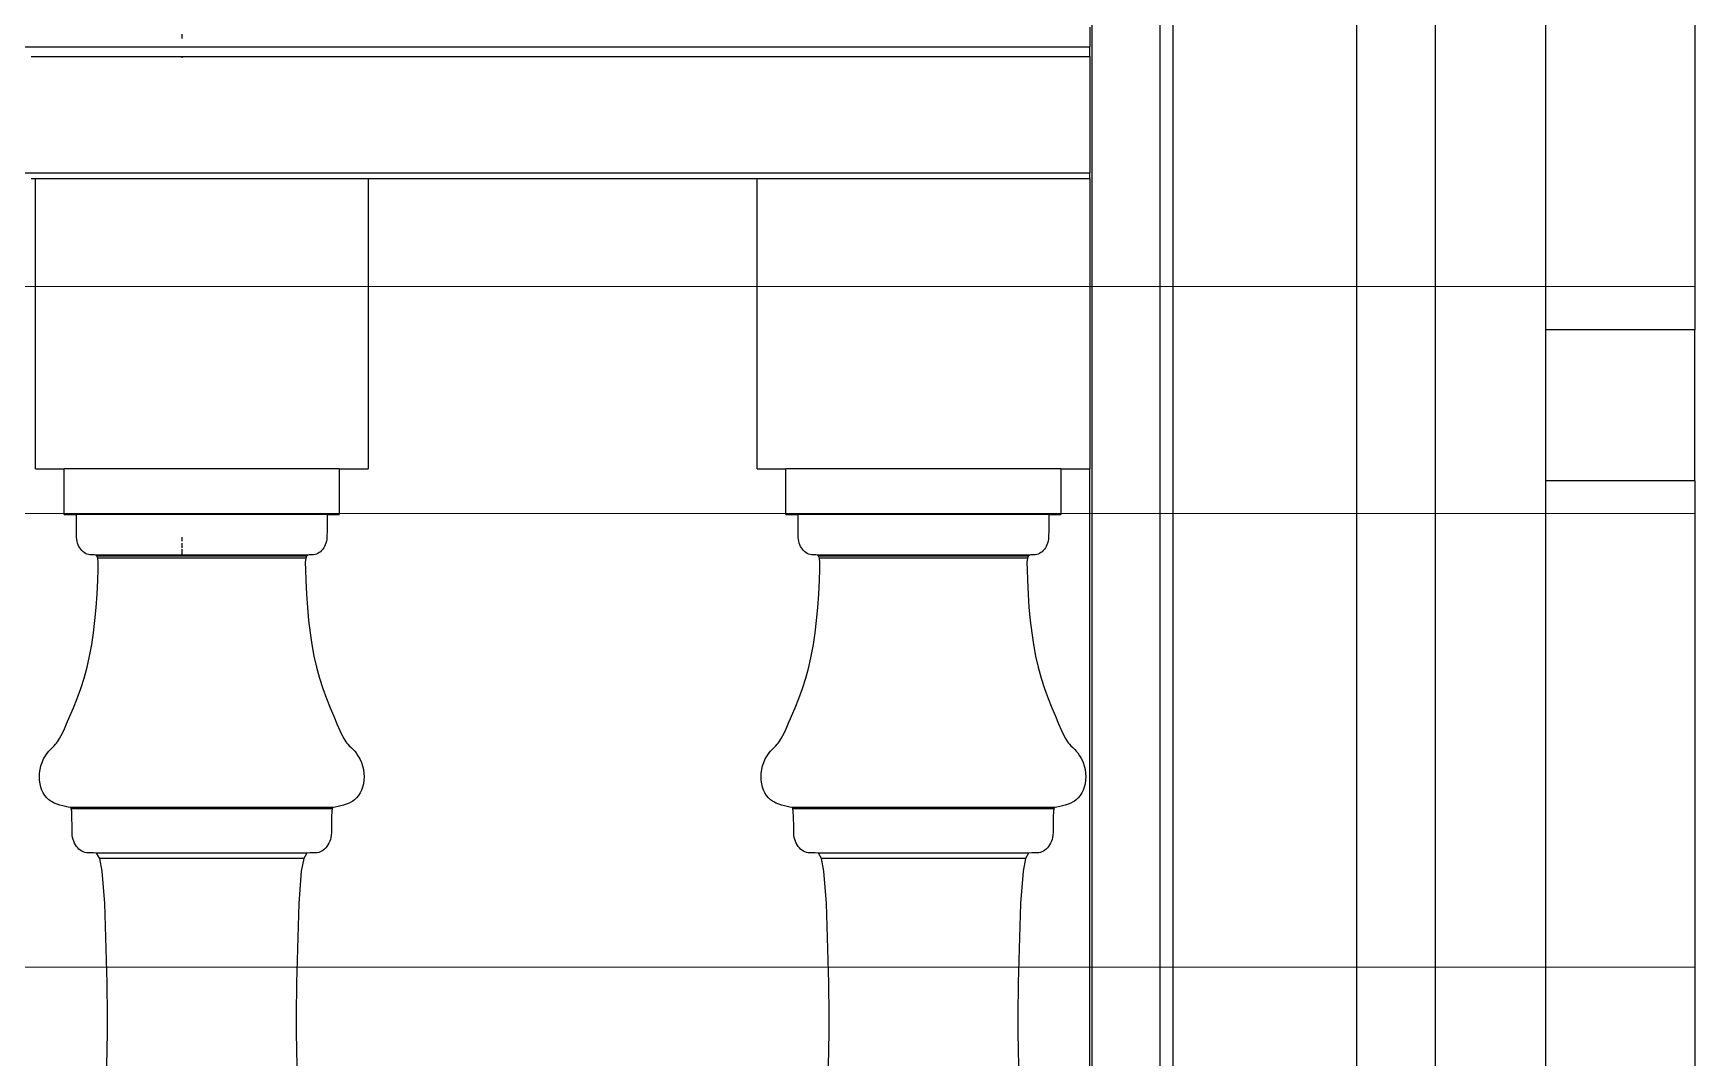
# Model space of a CAD drawing. Header units: inches. Extents: x 37.8 to 126.9, y 5.9 to 51.9.
# Drawn here: x 116.849 to 117.398, y 31.052 to 31.39 of the extents above; entities that cross this region are included whole.
import ezdxf

# ---------------------------------------------------------------- set-up
doc = ezdxf.new("R2010")
doc.units = ezdxf.units.IN
doc.header["$MEASUREMENT"] = 0
doc.layers.add('LAYER1', color=8, linetype='Continuous', lineweight=9)

msp = doc.modelspace()

# ---------------------------------------------------------------- hatches: boundary and pattern name
at = {"layer": 'LAYER1', "true_color": 0xc2b093}
h = msp.add_hatch(dxfattribs=at)
h.set_pattern_fill('ANSI32', color=253, scale=0.6, angle=135)
h.set_pattern_definition([(180, (290.93332, 359.28142), (-1e-17, -0.225), []), (180, (290.85832, 359.35642), (-1e-17, -0.225), [])])
h.paths.add_polyline_path([(106.05653, 37.34228), (106.05653, 37.54228), (106.05653, 37.59228), (106.05653, 37.99228), (106.05653, 38.04228), (106.05653, 38.44228), (106.05653, 38.49228), (106.05653, 38.84228), (107.05653, 38.84228), (107.05653, 38.49228), (107.05653, 38.44228), (107.05653, 38.04228), (107.05653, 37.99228), (107.05653, 37.59228), (107.05653, 37.54228), (107.05653, 37.34228)], flags=16)
h.paths.add_polyline_path([(107.99803, 37.34228), (107.99803, 37.54228), (107.99803, 37.59228), (107.99803, 37.99228), (107.99803, 38.04228), (107.99803, 38.44228), (107.99803, 38.49228), (107.99803, 38.84228), (108.99803, 38.84228), (108.99803, 38.49228), (108.99803, 38.44228), (108.99803, 38.04228), (108.99803, 37.99228), (108.99803, 37.59228), (108.99803, 37.54228), (108.99803, 37.34228)], flags=16)
h.paths.add_polyline_path([(116.59064, 26.14228), (116.59064, 26.94228), (117.19803, 26.94228), (117.19803, 26.14228)])
h.paths.add_polyline_path([(117.39803, 37.34228), (109.19803, 37.34228), (109.19803, 40.69228), (109.19803, 40.99228), (104.09803, 40.99228), (104.09803, 37.34228), (102.15807, 37.34228), (102.15807, 20.54228), (107.51799, 20.54228), (107.51799, 22.74228), (108.71799, 22.74228), (108.71799, 20.54228), (108.91799, 20.54228), (108.91799, 22.74228), (112.11799, 22.74228), (112.11799, 20.54228), (117.39803, 20.54228)])

# ---------------------------------------------------------------- linework, layer by layer
for p, q in [((117.1987, 31.69228), (117.1987, 31.29228)), ((117.2212, 31.69228), (117.2212, 31.29228)), ((117.22551, 31.69228), (117.22551, 31.29228)), ((117.2862, 31.69228), (117.2862, 31.29228)), ((117.3122, 31.69228), (117.3122, 31.29228)), ((117.3487, 31.69228), (117.3487, 31.29228)), ((117.39803, 31.69228), (117.39803, 31.29228)), ((117.19803, 31.39228), (117.19803, 31.38581)), ((116.89803, 31.38857), (116.89803, 31.39)), ((115.41803, 31.38581), (117.19803, 31.38581)), ((116.84803, 31.38258), (116.89803, 31.38258)), ((116.89803, 31.38218), (116.89803, 31.38258)), ((116.89803, 31.38258), (117.19803, 31.38258)), ((117.19803, 31.38258), (117.19803, 31.38581)), ((117.19803, 31.38258), (117.19803, 31.34416)), ((115.41803, 31.34416), (117.19803, 31.34416)), ((116.84803, 31.34228), (116.84946, 31.34228)), ((116.84946, 31.24626), (116.84946, 31.34228)), ((116.84946, 31.34228), (116.95946, 31.34228)), ((116.95946, 31.34228), (116.95946, 31.24626)), ((116.95946, 31.34228), (117.08803, 31.34228)), ((117.08803, 31.24626), (117.08803, 31.34228)), ((117.08803, 31.34228), (117.19803, 31.34228)), ((117.19803, 31.34228), (117.19803, 31.34416)), ((117.19803, 31.34228), (117.19803, 31.29228)), ((117.19803, 31.29228), (117.19803, 31.24626)), ((117.1987, 31.29228), (117.1987, 31.24228)), ((117.2212, 31.29228), (117.2212, 31.24228)), ((117.22551, 31.29228), (117.22551, 31.24228)), ((117.2862, 31.29228), (117.2862, 31.24228)), ((117.3122, 31.29228), (117.3122, 31.24228)), ((117.39803, 31.29228), (117.3487, 31.29228)), ((117.3487, 31.29228), (117.3487, 31.24228)), ((117.39803, 31.24228), (117.39803, 31.29228)), ((116.84946, 31.24626), (116.85899, 31.24626)), ((116.85899, 31.23117), (116.85899, 31.24626)), ((116.94992, 31.24626), (116.85899, 31.24626)), ((116.94992, 31.24626), (116.94992, 31.23117)), ((116.94992, 31.24626), (116.95946, 31.24626)), ((117.08803, 31.24626), (117.09756, 31.24626)), ((117.09756, 31.23117), (117.09756, 31.24626)), ((117.1885, 31.24626), (117.09756, 31.24626)), ((117.1885, 31.24626), (117.1885, 31.23117)), ((117.1885, 31.24626), (117.19803, 31.24626)), ((117.19803, 31.24228), (117.19803, 31.24626)), ((117.19803, 30.84228), (117.19803, 31.24228)), ((117.1987, 31.24228), (117.1987, 30.84228)), ((117.2212, 31.24228), (117.2212, 30.84228)), ((117.22551, 31.24228), (117.22551, 30.84228)), ((117.2862, 31.24228), (117.2862, 30.84228)), ((117.3122, 31.24228), (117.3122, 30.84228)), ((117.39803, 31.24228), (117.3487, 31.24228)), ((117.3487, 31.24228), (117.3487, 30.84228)), ((117.39803, 31.24228), (117.39803, 30.84228)), ((116.85899, 31.23117), (116.86301, 31.23117)), ((116.86302, 31.22617), (116.86301, 31.23117)), ((116.94591, 31.23117), (116.86301, 31.23117)), ((116.94591, 31.23117), (116.94589, 31.22617)), ((116.94591, 31.23117), (116.94992, 31.23117)), ((117.09756, 31.23117), (117.10158, 31.23117)), ((117.10159, 31.22617), (117.10158, 31.23117)), ((117.18448, 31.23117), (117.10158, 31.23117)), ((117.18448, 31.23117), (117.18446, 31.22617)), ((117.18448, 31.23117), (117.1885, 31.23117)), ((116.86306, 31.22367), (116.86302, 31.22617)), ((116.86313, 31.22296), (116.86306, 31.22367)), ((116.86325, 31.22234), (116.86313, 31.22296)), ((116.86341, 31.22174), (116.86325, 31.22234)), ((116.86362, 31.22117), (116.86341, 31.22174)), ((116.89803, 31.22234), (116.89803, 31.22367)), ((116.89803, 31.22014), (116.89803, 31.22174)), ((116.9455, 31.22174), (116.9453, 31.22117)), ((116.94567, 31.22234), (116.9455, 31.22174)), ((116.94578, 31.22296), (116.94567, 31.22234)), ((116.94585, 31.22367), (116.94578, 31.22296)), ((116.94589, 31.22617), (116.94585, 31.22367)), ((117.10163, 31.22367), (117.10159, 31.22617)), ((117.1017, 31.22296), (117.10163, 31.22367)), ((117.10182, 31.22234), (117.1017, 31.22296)), ((117.10198, 31.22174), (117.10182, 31.22234)), ((117.10219, 31.22117), (117.10198, 31.22174)), ((117.18407, 31.22174), (117.18387, 31.22117)), ((117.18424, 31.22234), (117.18407, 31.22174)), ((117.18435, 31.22296), (117.18424, 31.22234)), ((117.18443, 31.22367), (117.18435, 31.22296)), ((117.18446, 31.22617), (117.18443, 31.22367)), ((116.86387, 31.22064), (116.86362, 31.22117)), ((116.86415, 31.22014), (116.86387, 31.22064)), ((116.86447, 31.21969), (116.86415, 31.22014)), ((116.86482, 31.21927), (116.86447, 31.21969)), ((116.86521, 31.2189), (116.86482, 31.21927)), ((116.86562, 31.21859), (116.86521, 31.2189)), ((116.86605, 31.21832), (116.86562, 31.21859)), ((116.86651, 31.21812), (116.86605, 31.21832)), ((116.86698, 31.21797), (116.86651, 31.21812)), ((116.86749, 31.21788), (116.86698, 31.21797)), ((116.86822, 31.21784), (116.86749, 31.21788)), ((116.86893, 31.21783), (116.86822, 31.21784)), ((116.86944, 31.21775), (116.86893, 31.21783)), ((116.86982, 31.2174), (116.86944, 31.21775)), ((116.89803, 31.21775), (116.86944, 31.21775)), ((116.87008, 31.21679), (116.86982, 31.2174)), ((116.89803, 31.2174), (116.86982, 31.2174)), ((116.93884, 31.21679), (116.87008, 31.21679)), ((116.87023, 31.21536), (116.87008, 31.21679)), ((116.89803, 31.21812), (116.89803, 31.21969)), ((116.89803, 31.21775), (116.89803, 31.21797)), ((116.93948, 31.21775), (116.89803, 31.21775)), ((116.89803, 31.2174), (116.89803, 31.21775)), ((116.93909, 31.2174), (116.89803, 31.2174)), ((116.93884, 31.21679), (116.93868, 31.21536)), ((116.93909, 31.2174), (116.93884, 31.21679)), ((116.93948, 31.21775), (116.93909, 31.2174)), ((116.93998, 31.21783), (116.93948, 31.21775)), ((116.9407, 31.21784), (116.93998, 31.21783)), ((116.94142, 31.21788), (116.9407, 31.21784)), ((116.94193, 31.21797), (116.94142, 31.21788)), ((116.94241, 31.21812), (116.94193, 31.21797)), ((116.94286, 31.21832), (116.94241, 31.21812)), ((116.9433, 31.21859), (116.94286, 31.21832)), ((116.94371, 31.2189), (116.9433, 31.21859)), ((116.94409, 31.21927), (116.94371, 31.2189)), ((116.94444, 31.21969), (116.94409, 31.21927)), ((116.94476, 31.22014), (116.94444, 31.21969)), ((116.94505, 31.22064), (116.94476, 31.22014)), ((116.9453, 31.22117), (116.94505, 31.22064)), ((117.10244, 31.22064), (117.10219, 31.22117)), ((117.10272, 31.22014), (117.10244, 31.22064)), ((117.10304, 31.21969), (117.10272, 31.22014)), ((117.1034, 31.21927), (117.10304, 31.21969)), ((117.10378, 31.2189), (117.1034, 31.21927)), ((117.10419, 31.21859), (117.10378, 31.2189)), ((117.10462, 31.21832), (117.10419, 31.21859)), ((117.10508, 31.21812), (117.10462, 31.21832)), ((117.10556, 31.21797), (117.10508, 31.21812)), ((117.10607, 31.21788), (117.10556, 31.21797)), ((117.10679, 31.21784), (117.10607, 31.21788)), ((117.10751, 31.21783), (117.10679, 31.21784)), ((117.10801, 31.21775), (117.10751, 31.21783)), ((117.17805, 31.21775), (117.10801, 31.21775)), ((117.10839, 31.2174), (117.10801, 31.21775)), ((117.17767, 31.2174), (117.10839, 31.2174)), ((117.10865, 31.21679), (117.10839, 31.2174)), ((117.17741, 31.21679), (117.10865, 31.21679)), ((117.1088, 31.21536), (117.10865, 31.21679)), ((117.17741, 31.21679), (117.17725, 31.21536)), ((117.17767, 31.2174), (117.17741, 31.21679)), ((117.17805, 31.21775), (117.17767, 31.2174)), ((117.17855, 31.21783), (117.17805, 31.21775)), ((117.17927, 31.21784), (117.17855, 31.21783)), ((117.17999, 31.21788), (117.17927, 31.21784)), ((117.1805, 31.21797), (117.17999, 31.21788)), ((117.18098, 31.21812), (117.1805, 31.21797)), ((117.18144, 31.21832), (117.18098, 31.21812)), ((117.18187, 31.21859), (117.18144, 31.21832)), ((117.18228, 31.2189), (117.18187, 31.21859)), ((117.18266, 31.21927), (117.18228, 31.2189)), ((117.18302, 31.21969), (117.18266, 31.21927)), ((117.18334, 31.22014), (117.18302, 31.21969)), ((117.18362, 31.22064), (117.18334, 31.22014)), ((117.18387, 31.22117), (117.18362, 31.22064)), ((116.87009, 31.20944), (116.87019, 31.21297)), ((116.87019, 31.21297), (116.87023, 31.21536)), ((116.93868, 31.21536), (116.93872, 31.21297)), ((116.93872, 31.21297), (116.93883, 31.20944)), ((117.10866, 31.20944), (117.10876, 31.21297)), ((117.10876, 31.21297), (117.1088, 31.21536)), ((117.17725, 31.21536), (117.17729, 31.21297)), ((117.17729, 31.21297), (117.1774, 31.20944)), ((116.86987, 31.20487), (116.87009, 31.20944)), ((116.93883, 31.20944), (116.93905, 31.20487)), ((117.10844, 31.20487), (117.10866, 31.20944)), ((117.1774, 31.20944), (117.17762, 31.20487)), ((116.86915, 31.19621), (116.86955, 31.20046)), ((116.86955, 31.20046), (116.86987, 31.20487)), ((116.93905, 31.20487), (116.93936, 31.20046)), ((116.93936, 31.20046), (116.93977, 31.19621)), ((117.10772, 31.19621), (117.10812, 31.20046)), ((117.10812, 31.20046), (117.10844, 31.20487)), ((117.17762, 31.20487), (117.17793, 31.20046)), ((117.17793, 31.20046), (117.17834, 31.19621)), ((116.86866, 31.19211), (116.86915, 31.19621)), ((116.93977, 31.19621), (116.94026, 31.19211)), ((117.10723, 31.19211), (117.10772, 31.19621)), ((117.17834, 31.19621), (117.17883, 31.19211)), ((116.86807, 31.18817), (116.86866, 31.19211)), ((116.94026, 31.19211), (116.94085, 31.18817)), ((117.10664, 31.18817), (117.10723, 31.19211)), ((117.17883, 31.19211), (117.17942, 31.18817)), ((116.86656, 31.1807), (116.86739, 31.18438)), ((116.86739, 31.18438), (116.86807, 31.18817)), ((116.94085, 31.18817), (116.94153, 31.18438)), ((116.94153, 31.18438), (116.94236, 31.1807)), ((117.10513, 31.1807), (117.10596, 31.18438)), ((117.10596, 31.18438), (117.10664, 31.18817)), ((117.17942, 31.18817), (117.1801, 31.18438)), ((117.1801, 31.18438), (117.18093, 31.1807)), ((116.86556, 31.17711), (116.86656, 31.1807)), ((116.94236, 31.1807), (116.94336, 31.17711)), ((117.10413, 31.17711), (117.10513, 31.1807)), ((117.18093, 31.1807), (117.18193, 31.17711)), ((116.86324, 31.17037), (116.86444, 31.17366)), ((116.86444, 31.17366), (116.86556, 31.17711)), ((116.94336, 31.17711), (116.94448, 31.17366)), ((116.94448, 31.17366), (116.94568, 31.17037)), ((117.10181, 31.17037), (117.10301, 31.17366)), ((117.10301, 31.17366), (117.10413, 31.17711)), ((117.18193, 31.17711), (117.18305, 31.17366)), ((117.18305, 31.17366), (117.18425, 31.17037)), ((116.86085, 31.16449), (116.86203, 31.1673)), ((116.86203, 31.1673), (116.86324, 31.17037)), ((116.94568, 31.17037), (116.94689, 31.1673)), ((116.94689, 31.1673), (116.94807, 31.16449)), ((117.09942, 31.16449), (117.1006, 31.1673)), ((117.1006, 31.1673), (117.10181, 31.17037)), ((117.18425, 31.17037), (117.18546, 31.1673)), ((117.18546, 31.1673), (117.18664, 31.16449)), ((116.85881, 31.15985), (116.85976, 31.16199)), ((116.85976, 31.16199), (116.86085, 31.16449)), ((116.94807, 31.16449), (116.94915, 31.16199)), ((116.94915, 31.16199), (116.9501, 31.15985)), ((117.09738, 31.15985), (117.09833, 31.16199)), ((117.09833, 31.16199), (117.09942, 31.16449)), ((117.18664, 31.16449), (117.18772, 31.16199)), ((117.18772, 31.16199), (117.18867, 31.15985)), ((116.85615, 31.15526), (116.85646, 31.15564)), ((116.85646, 31.15564), (116.85677, 31.15607)), ((116.85677, 31.15607), (116.8571, 31.15656)), ((116.8571, 31.15656), (116.85745, 31.15712)), ((116.85745, 31.15712), (116.858, 31.15814)), ((116.858, 31.15814), (116.85881, 31.15985)), ((116.9501, 31.15985), (116.95092, 31.15814)), ((116.95092, 31.15814), (116.95147, 31.15712)), ((116.95147, 31.15712), (116.95181, 31.15656)), ((116.95181, 31.15656), (116.95214, 31.15607)), ((116.95214, 31.15607), (116.95246, 31.15564)), ((116.95246, 31.15564), (116.95277, 31.15526)), ((117.09472, 31.15526), (117.09503, 31.15564)), ((117.09503, 31.15564), (117.09535, 31.15607)), ((117.09535, 31.15607), (117.09567, 31.15656)), ((117.09567, 31.15656), (117.09602, 31.15712)), ((117.09602, 31.15712), (117.09657, 31.15814)), ((117.09657, 31.15814), (117.09738, 31.15985)), ((117.18867, 31.15985), (117.18949, 31.15814)), ((117.18949, 31.15814), (117.19004, 31.15712)), ((117.19004, 31.15712), (117.19038, 31.15656)), ((117.19038, 31.15656), (117.19071, 31.15607)), ((117.19071, 31.15607), (117.19103, 31.15564)), ((117.19103, 31.15564), (117.19134, 31.15526)), ((116.85166, 31.14925), (116.85218, 31.15038)), ((116.85218, 31.15038), (116.85282, 31.15146)), ((116.85282, 31.15146), (116.85344, 31.15237)), ((116.85344, 31.15237), (116.85391, 31.15297)), ((116.85391, 31.15297), (116.85443, 31.15352)), ((116.85443, 31.15352), (116.85507, 31.15415)), ((116.85507, 31.15415), (116.85569, 31.15476)), ((116.85569, 31.15476), (116.85615, 31.15526)), ((116.95277, 31.15526), (116.95323, 31.15476)), ((116.95323, 31.15476), (116.95384, 31.15415)), ((116.95384, 31.15415), (116.95448, 31.15352)), ((116.95448, 31.15352), (116.95501, 31.15297)), ((116.95501, 31.15297), (116.95547, 31.15237)), ((116.95547, 31.15237), (116.9561, 31.15146)), ((116.9561, 31.15146), (116.95674, 31.15038)), ((116.95674, 31.15038), (116.95725, 31.14925)), ((117.09023, 31.14925), (117.09075, 31.15038)), ((117.09075, 31.15038), (117.09139, 31.15146)), ((117.09139, 31.15146), (117.09201, 31.15237)), ((117.09201, 31.15237), (117.09248, 31.15297)), ((117.09248, 31.15297), (117.093, 31.15352)), ((117.093, 31.15352), (117.09365, 31.15415)), ((117.09365, 31.15415), (117.09426, 31.15476)), ((117.09426, 31.15476), (117.09472, 31.15526)), ((117.19134, 31.15526), (117.1918, 31.15476)), ((117.1918, 31.15476), (117.19241, 31.15415)), ((117.19241, 31.15415), (117.19306, 31.15352)), ((117.19306, 31.15352), (117.19358, 31.15297)), ((117.19358, 31.15297), (117.19405, 31.15237)), ((117.19405, 31.15237), (117.19467, 31.15146)), ((117.19467, 31.15146), (117.19531, 31.15038)), ((117.19531, 31.15038), (117.19582, 31.14925)), ((116.85078, 31.1445), (116.85083, 31.14569)), ((116.85083, 31.14569), (116.85099, 31.14689)), ((116.85099, 31.14689), (116.85127, 31.14808)), ((116.85127, 31.14808), (116.85166, 31.14925)), ((116.95725, 31.14925), (116.95765, 31.14808)), ((116.95765, 31.14808), (116.95792, 31.14689)), ((116.95792, 31.14689), (116.95808, 31.14569)), ((116.95808, 31.14569), (116.95813, 31.1445)), ((117.08936, 31.1445), (117.08941, 31.14569)), ((117.08941, 31.14569), (117.08957, 31.14689)), ((117.08957, 31.14689), (117.08984, 31.14808)), ((117.08984, 31.14808), (117.09023, 31.14925)), ((117.19582, 31.14925), (117.19622, 31.14808)), ((117.19622, 31.14808), (117.19649, 31.14689)), ((117.19649, 31.14689), (117.19665, 31.14569)), ((117.19665, 31.14569), (117.1967, 31.1445)), ((116.85084, 31.14333), (116.85078, 31.1445)), ((116.851, 31.14219), (116.85084, 31.14333)), ((116.85127, 31.14111), (116.851, 31.14219)), ((116.85163, 31.14008), (116.85127, 31.14111)), ((116.85208, 31.13914), (116.85163, 31.14008)), ((116.85263, 31.13829), (116.85208, 31.13914)), ((116.95683, 31.13914), (116.95629, 31.13829)), ((116.95729, 31.14008), (116.95683, 31.13914)), ((116.95765, 31.14111), (116.95729, 31.14008)), ((116.95791, 31.14219), (116.95765, 31.14111)), ((116.95807, 31.14333), (116.95791, 31.14219)), ((116.95813, 31.1445), (116.95807, 31.14333)), ((117.08941, 31.14333), (117.08936, 31.1445)), ((117.08958, 31.14219), (117.08941, 31.14333)), ((117.08984, 31.14111), (117.08958, 31.14219)), ((117.0902, 31.14008), (117.08984, 31.14111)), ((117.09065, 31.13914), (117.0902, 31.14008)), ((117.0912, 31.13829), (117.09065, 31.13914)), ((117.19541, 31.13914), (117.19486, 31.13829)), ((117.19586, 31.14008), (117.19541, 31.13914)), ((117.19622, 31.14111), (117.19586, 31.14008)), ((117.19648, 31.14219), (117.19622, 31.14111)), ((117.19664, 31.14333), (117.19648, 31.14219)), ((117.1967, 31.1445), (117.19664, 31.14333)), ((116.85326, 31.13754), (116.85263, 31.13829)), ((116.85394, 31.13692), (116.85326, 31.13754)), ((116.85452, 31.13647), (116.85394, 31.13692)), ((116.85501, 31.13617), (116.85452, 31.13647)), ((116.8557, 31.13582), (116.85501, 31.13617)), ((116.85663, 31.13544), (116.8557, 31.13582)), ((116.85755, 31.13512), (116.85663, 31.13544)), ((116.85848, 31.13487), (116.85755, 31.13512)), ((116.85941, 31.13466), (116.85848, 31.13487)), ((116.86033, 31.13449), (116.85941, 31.13466)), ((116.86091, 31.13439), (116.86033, 31.13449)), ((116.86114, 31.13432), (116.86091, 31.13439)), ((116.86132, 31.13392), (116.86114, 31.13432)), ((116.89803, 31.13432), (116.86114, 31.13432)), ((116.86145, 31.13312), (116.86132, 31.13392)), ((116.89803, 31.13392), (116.86132, 31.13392)), ((116.94778, 31.13432), (116.89803, 31.13432)), ((116.9476, 31.13392), (116.89803, 31.13392)), ((116.9476, 31.13392), (116.94746, 31.13312)), ((116.94778, 31.13432), (116.9476, 31.13392)), ((116.94801, 31.13439), (116.94778, 31.13432)), ((116.94858, 31.13449), (116.94801, 31.13439)), ((116.94951, 31.13466), (116.94858, 31.13449)), ((116.95044, 31.13487), (116.94951, 31.13466)), ((116.95136, 31.13512), (116.95044, 31.13487)), ((116.95229, 31.13544), (116.95136, 31.13512)), ((116.95321, 31.13582), (116.95229, 31.13544)), ((116.95391, 31.13617), (116.95321, 31.13582)), ((116.95439, 31.13647), (116.95391, 31.13617)), ((116.95498, 31.13692), (116.95439, 31.13647)), ((116.95566, 31.13754), (116.95498, 31.13692)), ((116.95629, 31.13829), (116.95566, 31.13754)), ((117.09183, 31.13754), (117.0912, 31.13829)), ((117.09251, 31.13692), (117.09183, 31.13754)), ((117.09309, 31.13647), (117.09251, 31.13692)), ((117.09358, 31.13617), (117.09309, 31.13647)), ((117.09427, 31.13582), (117.09358, 31.13617)), ((117.0952, 31.13544), (117.09427, 31.13582)), ((117.09613, 31.13512), (117.0952, 31.13544)), ((117.09705, 31.13487), (117.09613, 31.13512)), ((117.09798, 31.13466), (117.09705, 31.13487)), ((117.0989, 31.13449), (117.09798, 31.13466)), ((117.09948, 31.13439), (117.0989, 31.13449)), ((117.09971, 31.13432), (117.09948, 31.13439)), ((117.18635, 31.13432), (117.09971, 31.13432)), ((117.09989, 31.13392), (117.09971, 31.13432)), ((117.18617, 31.13392), (117.09989, 31.13392)), ((117.10002, 31.13312), (117.09989, 31.13392)), ((117.18617, 31.13392), (117.18604, 31.13312)), ((117.18635, 31.13432), (117.18617, 31.13392)), ((117.18658, 31.13439), (117.18635, 31.13432)), ((117.18716, 31.13449), (117.18658, 31.13439)), ((117.18808, 31.13466), (117.18716, 31.13449)), ((117.18901, 31.13487), (117.18808, 31.13466)), ((117.18993, 31.13512), (117.18901, 31.13487)), ((117.19086, 31.13544), (117.18993, 31.13512)), ((117.19178, 31.13582), (117.19086, 31.13544)), ((117.19248, 31.13617), (117.19178, 31.13582)), ((117.19296, 31.13647), (117.19248, 31.13617)), ((117.19355, 31.13692), (117.19296, 31.13647)), ((117.19423, 31.13754), (117.19355, 31.13692)), ((117.19486, 31.13829), (117.19423, 31.13754)), ((116.86155, 31.1312), (116.86145, 31.13312)), ((116.86157, 31.12803), (116.86155, 31.1312)), ((116.8616, 31.12604), (116.86157, 31.12803)), ((116.94735, 31.12803), (116.94731, 31.12604)), ((116.94736, 31.1312), (116.94735, 31.12803)), ((116.94746, 31.13312), (116.94736, 31.1312)), ((117.10012, 31.1312), (117.10002, 31.13312)), ((117.10014, 31.12803), (117.10012, 31.1312)), ((117.10017, 31.12604), (117.10014, 31.12803)), ((117.18592, 31.12803), (117.18589, 31.12604)), ((117.18594, 31.1312), (117.18592, 31.12803)), ((117.18604, 31.13312), (117.18594, 31.1312)), ((116.86167, 31.12516), (116.8616, 31.12604)), ((116.86178, 31.12447), (116.86167, 31.12516)), ((116.86195, 31.12381), (116.86178, 31.12447)), ((116.86216, 31.12318), (116.86195, 31.12381)), ((116.86242, 31.12258), (116.86216, 31.12318)), ((116.86273, 31.12202), (116.86242, 31.12258)), ((116.94649, 31.12258), (116.94619, 31.12202)), ((116.94675, 31.12318), (116.94649, 31.12258)), ((116.94697, 31.12381), (116.94675, 31.12318)), ((116.94713, 31.12447), (116.94697, 31.12381)), ((116.94725, 31.12516), (116.94713, 31.12447)), ((116.94731, 31.12604), (116.94725, 31.12516)), ((117.10024, 31.12516), (117.10017, 31.12604)), ((117.10035, 31.12447), (117.10024, 31.12516)), ((117.10052, 31.12381), (117.10035, 31.12447)), ((117.10073, 31.12318), (117.10052, 31.12381)), ((117.10099, 31.12258), (117.10073, 31.12318)), ((117.1013, 31.12202), (117.10099, 31.12258)), ((117.18506, 31.12258), (117.18476, 31.12202)), ((117.18532, 31.12318), (117.18506, 31.12258)), ((117.18554, 31.12381), (117.18532, 31.12318)), ((117.18571, 31.12447), (117.18554, 31.12381)), ((117.18582, 31.12516), (117.18571, 31.12447)), ((117.18589, 31.12604), (117.18582, 31.12516)), ((116.86307, 31.1215), (116.86273, 31.12202)), ((116.86345, 31.12103), (116.86307, 31.1215)), ((116.86386, 31.12062), (116.86345, 31.12103)), ((116.8643, 31.12025), (116.86386, 31.12062)), ((116.86477, 31.11995), (116.8643, 31.12025)), ((116.86527, 31.1197), (116.86477, 31.11995)), ((116.86579, 31.11952), (116.86527, 31.1197)), ((116.86633, 31.11941), (116.86579, 31.11952)), ((116.86735, 31.11935), (116.86633, 31.11941)), ((116.86863, 31.11933), (116.86735, 31.11935)), ((116.86971, 31.11926), (116.86863, 31.11933)), ((116.87072, 31.1175), (116.86971, 31.11926)), ((116.89803, 31.11926), (116.86971, 31.11926)), ((116.93819, 31.1175), (116.87072, 31.1175)), ((116.87154, 31.11334), (116.87072, 31.1175)), ((116.9392, 31.11926), (116.89803, 31.11926)), ((116.93819, 31.1175), (116.93737, 31.11334)), ((116.9392, 31.11926), (116.93819, 31.1175)), ((116.94029, 31.11933), (116.9392, 31.11926)), ((116.94157, 31.11935), (116.94029, 31.11933)), ((116.94258, 31.11941), (116.94157, 31.11935)), ((116.94313, 31.11952), (116.94258, 31.11941)), ((116.94365, 31.1197), (116.94313, 31.11952)), ((116.94414, 31.11995), (116.94365, 31.1197)), ((116.94461, 31.12025), (116.94414, 31.11995)), ((116.94506, 31.12062), (116.94461, 31.12025)), ((116.94547, 31.12103), (116.94506, 31.12062)), ((116.94585, 31.1215), (116.94547, 31.12103)), ((116.94619, 31.12202), (116.94585, 31.1215)), ((117.10164, 31.1215), (117.1013, 31.12202)), ((117.10202, 31.12103), (117.10164, 31.1215)), ((117.10243, 31.12062), (117.10202, 31.12103)), ((117.10287, 31.12025), (117.10243, 31.12062)), ((117.10334, 31.11995), (117.10287, 31.12025)), ((117.10384, 31.1197), (117.10334, 31.11995)), ((117.10436, 31.11952), (117.10384, 31.1197)), ((117.1049, 31.11941), (117.10436, 31.11952)), ((117.10592, 31.11935), (117.1049, 31.11941)), ((117.1072, 31.11933), (117.10592, 31.11935)), ((117.10829, 31.11926), (117.1072, 31.11933)), ((117.17777, 31.11926), (117.10829, 31.11926)), ((117.1093, 31.1175), (117.10829, 31.11926)), ((117.17676, 31.1175), (117.1093, 31.1175)), ((117.11011, 31.11334), (117.1093, 31.1175)), ((117.17676, 31.1175), (117.17595, 31.11334)), ((117.17777, 31.11926), (117.17676, 31.1175)), ((117.17886, 31.11933), (117.17777, 31.11926)), ((117.18014, 31.11935), (117.17886, 31.11933)), ((117.18116, 31.11941), (117.18014, 31.11935)), ((117.1817, 31.11952), (117.18116, 31.11941)), ((117.18222, 31.1197), (117.1817, 31.11952)), ((117.18271, 31.11995), (117.18222, 31.1197)), ((117.18318, 31.12025), (117.18271, 31.11995)), ((117.18363, 31.12062), (117.18318, 31.12025)), ((117.18404, 31.12103), (117.18363, 31.12062)), ((117.18442, 31.1215), (117.18404, 31.12103)), ((117.18476, 31.12202), (117.18442, 31.1215)), ((116.87241, 31.10258), (116.87154, 31.11334)), ((116.93737, 31.11334), (116.93651, 31.10258)), ((117.11098, 31.10258), (117.11011, 31.11334)), ((117.17595, 31.11334), (117.17508, 31.10258)), ((116.87316, 31.07637), (116.87241, 31.10258)), ((116.93651, 31.10258), (116.93575, 31.07637)), ((117.11173, 31.07637), (117.11098, 31.10258)), ((117.17508, 31.10258), (117.17433, 31.07637)), ((116.87329, 31.06557), (116.87316, 31.07637)), ((116.93575, 31.07637), (116.93562, 31.06557)), ((117.11187, 31.06557), (117.11173, 31.07637)), ((117.17433, 31.07637), (117.17419, 31.06557)), ((116.87326, 31.05992), (116.87329, 31.06557)), ((116.93562, 31.06557), (116.93566, 31.05992)), ((117.11183, 31.05992), (117.11187, 31.06557)), ((117.17419, 31.06557), (117.17423, 31.05992)), ((116.87319, 31.05437), (116.87326, 31.05992)), ((116.93566, 31.05992), (116.93573, 31.05437)), ((117.11176, 31.05437), (117.11183, 31.05992)), ((117.17423, 31.05992), (117.1743, 31.05437)), ((116.87305, 31.04885), (116.87319, 31.05437)), ((116.93573, 31.05437), (116.93586, 31.04885)), ((117.11162, 31.04885), (117.11176, 31.05437)), ((117.1743, 31.05437), (117.17443, 31.04885))]:
    msp.add_line(p, q)

doc.saveas('drawing.dxf')
